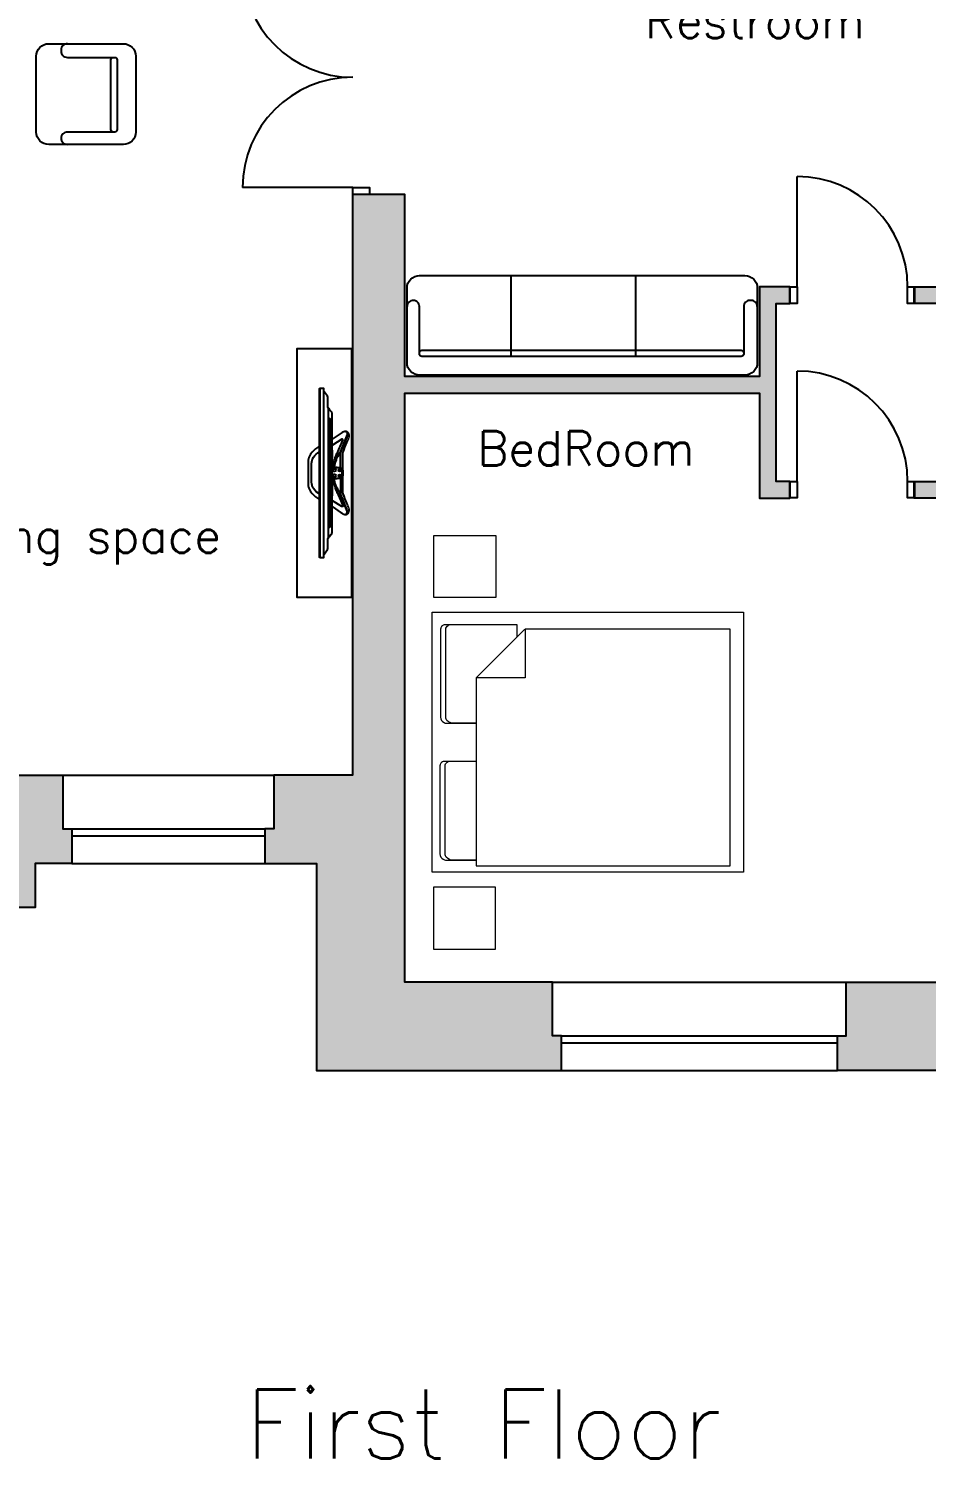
# Model space of a CAD drawing. Header units: inches. Extents: x 50528 to 135443, y 2123 to 51482.
# Drawn here: x 117201 to 123708, y 29697 to 40063 of the extents above; entities that cross this region are included whole.
import ezdxf

# ---------------------------------------------------------------- set-up
doc = ezdxf.new("R2010")
doc.units = ezdxf.units.IN
doc.header["$MEASUREMENT"] = 0
for name, color, linetype in [('furniture', 36, 'Continuous'), ('hatches', 8, 'Continuous'), ('Name', 70, 'Continuous'), ('wall', 140, 'Continuous')]:
    doc.layers.add(name, color=color, linetype=linetype)
doc.styles.get("Standard").update_dxf_attribs({"font": 'simplex8.shx', "height": 250})

# ---------------------------------------------------------------- blocks, each defined once
blk = doc.blocks.new('door4')
at = {"color": 0}
for points in [[(-900, 0), (-900, 120), (-850, 120), (-850, 0), (-900, 0)], [(-50, 0), (-50, 120), (0, 120), (0, 0), (-50, 0)], [(-50, 0), (-50, -800)]]:
    blk.add_lwpolyline(points, dxfattribs=at)
blk.add_arc((-50, 0), 800, 180, 270, dxfattribs=at)
blk = doc.blocks.new('door1')
at = {"color": 0}
for points in [[(0, 1650), (120, 1650), (120, 1700), (0, 1700), (0, 1650)], [(0, 1650), (-800, 1650)], [(0, 50), (-800, 50)], [(0, 50), (120, 50), (120, 0), (0, 0), (0, 50)]]:
    blk.add_lwpolyline(points, dxfattribs=at)
for centre, start, end in [((0, 1650), 180, 270), ((0, 50), 90, 180)]:
    blk.add_arc(centre, 800, start, end, dxfattribs=at)
blk = doc.blocks.new('*U7')
at = {"color": 0, "ltscale": 0.03}
blk.add_lwpolyline([(-275, 0), (-275, 0, -0.414214), (-365, 90), (-365, 631, -0.414214), (-275, 721), (-275, 721), (2084, 721, -0.414214), (2174, 631), (2174, 90, -0.414214), (2084, 0)], format="xyb", close=True, dxfattribs=at)
at = {"color": 0}
for points in [[(-275, 162), (-275, 496, 0.414214), (-320, 541), (-320, 541, 0.414214), (-365, 496)], [(2174, 496, 0.414214), (2129, 541), (2120, 541, 0.414214), (2075, 496), (2075, 426)], [(96, 135), (-257, 135, -0.414214), (-275, 153), (-275, 162, -0.414214), (-257, 180), (51, 180, -0.414214)], [(51, 180), (2057, 180, -0.414214), (2075, 162), (2075, 153, -0.414214), (2057, 135)], [(248, 135), (96, 135, -0.414214)]]:
    blk.add_lwpolyline(points, format="xyb", dxfattribs=at)
for points in [[(2075, 426), (2075, 153)], [(96, 135), (-257, 135)], [(2057, 135), (96, 135)]]:
    blk.add_lwpolyline(points, dxfattribs=at)
blk = doc.blocks.new('Sofa1')
at = {"color": 0, "ltscale": 0.03}
blk.add_lwpolyline([(-275, 0), (-275, 0, -0.414214), (-365, 90), (-365, 631, -0.414214), (-275, 721), (-275, 721), (275, 721, -0.414214), (365, 631), (365, 90, -0.414214), (275, 0)], format="xyb", close=True, dxfattribs=at)
at = {"color": 0}
for points in [[(-275, 162), (-275, 496, 0.414214), (-320, 541), (-320, 541, 0.414214), (-365, 496)], [(365, 496, 0.414214), (320, 541), (311, 541, 0.414214), (266, 496), (266, 426)], [(96, 135), (-257, 135, -0.414214), (-275, 153), (-275, 162, -0.414214), (-257, 180), (51, 180, -0.414214)], [(51, 180), (248, 180, -0.414214), (266, 162), (266, 153, -0.414214), (248, 135)], [(248, 135), (96, 135, -0.414214)]]:
    blk.add_lwpolyline(points, format="xyb", dxfattribs=at)
for points in [[(266, 426), (266, 153)], [(96, 135), (-257, 135)], [(248, 135), (96, 135)]]:
    blk.add_lwpolyline(points, dxfattribs=at)
blk = doc.blocks.new('tv2')
at = {"color": 0}
blk.add_lwpolyline([(0, -900), (400, -900), (400, 900), (0, 900), (0, -900)], dxfattribs=at)
blk = doc.blocks.new('TV')
at = {"layer": 'furniture', "color": 4}
for points in [[(169, 682), (189, 682, -0.414214), (191, 680), (191, 66), (191, -547, -0.414214), (189, -550), (169, -550, -0.414214), (162, -543), (162, 66), (162, 675, -0.414214)], [(242, 66), (242, 455), (240, 458, 0.150292), (235, 460), (228, 460), (228, 66), (228, -327), (235, -327, 0.150292), (240, -325), (242, -323)]]:
    blk.add_lwpolyline(points, format="xyb", close=True, dxfattribs=at)
for points in [[(167, -549), (167, 66), (167, 682)], [(226, -407), (226, 66), (226, 539)], [(228, 453), (233, 453), (233, 455), (228, 455)], [(228, 447), (233, 447), (233, 449), (228, 449)], [(228, 441), (233, 441), (233, 443), (228, 443)], [(228, 435), (233, 435), (233, 437), (228, 437)], [(228, 429), (233, 429), (233, 431), (228, 431)], [(228, 423), (233, 423), (233, 424), (228, 424)], [(228, 417), (233, 417), (233, 418), (228, 418)], [(228, 410), (233, 410), (233, 412), (228, 412)], [(228, 404), (233, 404), (233, 406), (228, 406)], [(228, 398), (233, 398), (233, 400), (228, 400)], [(228, 392), (233, 392), (233, 394), (228, 394)], [(228, 386), (233, 386), (233, 388), (228, 388)], [(228, 380), (233, 380), (233, 381), (228, 381)], [(228, 374), (233, 374), (233, 375), (228, 375)], [(228, 368), (233, 368), (233, 369), (228, 369)], [(228, 361), (233, 361), (233, 363), (228, 363)], [(228, 355), (233, 355), (233, 357), (228, 357)], [(228, 349), (233, 349), (233, 351), (228, 351)], [(228, 343), (233, 343), (233, 345), (228, 345)], [(228, 337), (233, 337), (233, 339), (228, 339)], [(228, 331), (233, 331), (233, 332), (228, 332)], [(228, 325), (233, 325), (233, 326), (228, 326)], [(228, 318), (233, 318), (233, 320), (228, 320)], [(228, 312), (233, 312), (233, 314), (228, 314)], [(228, 306), (233, 306), (233, 308), (228, 308)], [(228, 300), (233, 300), (233, 302), (228, 302)], [(228, 294), (233, 294), (233, 296), (228, 296)], [(228, 288), (233, 288), (233, 289), (228, 289)], [(228, 282), (233, 282), (233, 283), (228, 283)], [(228, 276), (233, 276), (233, 277), (228, 277)], [(228, 269), (233, 269), (233, 271), (228, 271)], [(228, 263), (233, 263), (233, 265), (228, 265)], [(228, 257), (233, 257), (233, 259), (228, 259)], [(228, 251), (233, 251), (233, 253), (228, 253)], [(228, 245), (233, 245), (233, 247), (228, 247)], [(228, 239), (233, 239), (233, 240), (228, 240)], [(228, 233), (233, 233), (233, 234), (228, 234)], [(228, 226), (233, 226), (233, 228), (228, 228)], [(228, 220), (233, 220), (233, 222), (228, 222)], [(228, 214), (233, 214), (233, 216), (228, 216)], [(228, 208), (233, 208), (233, 210), (228, 210)], [(228, 202), (233, 202), (233, 204), (228, 204)], [(228, 196), (233, 196), (233, 197), (228, 197)], [(228, 190), (233, 190), (233, 191), (228, 191)], [(228, 184), (233, 184), (233, 185), (228, 185)], [(228, 177), (233, 177), (233, 179), (228, 179)], [(228, 171), (233, 171), (233, 173), (228, 173)], [(228, 165), (233, 165), (233, 167), (228, 167)], [(228, 159), (233, 159), (233, 161), (228, 161)], [(228, 153), (233, 153), (233, 155), (228, 155)], [(228, 147), (233, 147), (233, 148), (228, 148)], [(228, 141), (233, 141), (233, 142), (228, 142)], [(228, 134), (233, 134), (233, 136), (228, 136)], [(228, 128), (233, 128), (233, 130), (228, 130)], [(228, 122), (233, 122), (233, 124), (228, 124)], [(228, 116), (233, 116), (233, 118), (228, 118)], [(228, 110), (233, 110), (233, 112), (228, 112)], [(228, 104), (233, 104), (233, 105), (228, 105)], [(228, 98), (233, 98), (233, 99), (228, 99)], [(228, 35), (233, 35), (233, 33), (228, 33)], [(228, 29), (233, 29), (233, 27), (228, 27)], [(228, 23), (233, 23), (233, 21), (228, 21)], [(228, 17), (233, 17), (233, 15), (228, 15)], [(228, 10), (233, 10), (233, 9), (228, 9)], [(228, 4), (233, 4), (233, 3), (228, 3)], [(228, -2), (233, -2), (233, -4), (228, -4)], [(228, -8), (233, -8), (233, -10), (228, -10)], [(228, -14), (233, -14), (233, -16), (228, -16)], [(228, -20), (233, -20), (233, -22), (228, -22)], [(228, -26), (233, -26), (233, -28), (228, -28)], [(228, -33), (233, -33), (233, -34), (228, -34)], [(228, -39), (233, -39), (233, -40), (228, -40)], [(228, -45), (233, -45), (233, -46), (228, -46)], [(228, -51), (233, -51), (233, -53), (228, -53)], [(228, -57), (233, -57), (233, -59), (228, -59)], [(228, -63), (233, -63), (233, -65), (228, -65)], [(228, -69), (233, -69), (233, -71), (228, -71)], [(228, -75), (233, -75), (233, -77), (228, -77)], [(228, -82), (233, -82), (233, -83), (228, -83)], [(228, -88), (233, -88), (233, -89), (228, -89)], [(228, -94), (233, -94), (233, -96), (228, -96)], [(228, -100), (233, -100), (233, -102), (228, -102)], [(228, -106), (233, -106), (233, -108), (228, -108)], [(228, -112), (233, -112), (233, -114), (228, -114)], [(228, -118), (233, -118), (233, -120), (228, -120)], [(228, -125), (233, -125), (233, -126), (228, -126)], [(228, -131), (233, -131), (233, -132), (228, -132)], [(228, -137), (233, -137), (233, -138), (228, -138)], [(228, -143), (233, -143), (233, -145), (228, -145)], [(228, -149), (233, -149), (233, -151), (228, -151)], [(228, -155), (233, -155), (233, -157), (228, -157)], [(228, -161), (233, -161), (233, -163), (228, -163)], [(228, -167), (233, -167), (233, -169), (228, -169)], [(228, -174), (233, -174), (233, -175), (228, -175)], [(228, -180), (233, -180), (233, -181), (228, -181)], [(228, -186), (233, -186), (233, -188), (228, -188)], [(228, -192), (233, -192), (233, -194), (228, -194)], [(228, -198), (233, -198), (233, -200), (228, -200)], [(228, -204), (233, -204), (233, -206), (228, -206)], [(228, -210), (233, -210), (233, -212), (228, -212)], [(228, -217), (233, -217), (233, -218), (228, -218)], [(228, -223), (233, -223), (233, -224), (228, -224)], [(228, -229), (233, -229), (233, -230), (228, -230)], [(228, -235), (233, -235), (233, -237), (228, -237)], [(228, -241), (233, -241), (233, -243), (228, -243)], [(228, -247), (233, -247), (233, -249), (228, -249)], [(228, -253), (233, -253), (233, -255), (228, -255)], [(228, -259), (233, -259), (233, -261), (228, -261)], [(228, -266), (233, -266), (233, -267), (228, -267)], [(228, -272), (233, -272), (233, -273), (228, -273)], [(228, -278), (233, -278), (233, -280), (228, -280)], [(228, -284), (233, -284), (233, -286), (228, -286)], [(228, -290), (233, -290), (233, -292), (228, -292)], [(228, -296), (233, -296), (233, -298), (228, -298)], [(228, -302), (233, -302), (233, -304), (228, -304)], [(228, -309), (233, -309), (233, -310), (228, -310)], [(228, -315), (233, -315), (233, -316), (228, -316)], [(228, -321), (233, -321), (233, -322), (228, -322)]]:
    blk.add_lwpolyline(points, dxfattribs=at)
for points in [[(191, -529), (220, -490, 0.115088), (223, -475), (223, -415, -0.051646), (223, -413, -0.123556), (238, -388, -0.014846), (247, -379, 0.185144), (254, -366), (254, 66), (254, 498, 0.185144), (247, 512, -0.014846), (238, 521, -0.123556), (223, 546, -0.051646), (223, 547), (223, 608, 0.115088), (220, 622), (191, 662)], [(254, -178), (319, -223, 0.03963), (345, -235, 0.203619), (356, -234), (367, -227, 0.157379), (375, -214, 0.050664), (376, -200, 0.091985), (375, -191, 0.010337), (360, -154, -0.012567), (333, -85, -0.087489), (331, -72), (331, 66), (331, 205, -0.087489), (333, 218, -0.012567), (360, 287, 0.010337), (375, 324, 0.091985), (376, 332, 0.050664), (375, 347, 0.157379), (367, 359), (356, 366, 0.203619), (345, 367, 0.03963), (319, 355), (254, 310)], [(354, 364), (358, 360, -0.176327), (362, 354, -0.122846), (361, 344), (313, 224, -0.043017), (308, 214, 0.007168), (291, 187, 0.035791), (276, 155, 0.053299), (263, 112), (263, 104)], [(356, 366), (360, 362, -0.176327), (365, 355, -0.124023), (364, 342), (316, 223, -0.043017), (310, 212, 0.007168), (294, 185, 0.035791), (279, 154, 0.053078), (267, 111), (266, 104)], [(162, 260), (133, 240, 0.052137), (133, 240, 0.127134), (89, 187, 0.092146), (79, 150), (79, 66), (79, -17, 0.092146), (89, -54, 0.127134), (133, -107, 0.052137), (133, -107), (162, -127)], [(162, -87, -0.12639), (118, -47, -0.149981), (104, -2), (104, 66), (104, 135, -0.149981), (118, 180, -0.12639), (162, 219)], [(256, 110), (260, 110), (263, 126, -0.030959), (274, 169, -0.025373), (284, 199, -0.003627), (291, 214, 0.002957), (330, 303, 0.075709), (331, 308, 0.421822), (329, 310, 0.125069), (324, 310), (255, 268)], [(316, 104, -0.048999), (314, 108, -0.126237), (313, 115), (313, 216)], [(256, 28), (303, 31, 0.18738), (322, 39, 0.176327), (325, 50), (325, 66), (325, 83, 0.176327), (322, 93, 0.18738), (303, 102), (256, 104)], [(267, 111), (312, 106, -0.06881), (316, 104, -0.311157), (330, 83), (330, 66), (330, 50, -0.311157), (316, 28, -0.06881), (312, 27), (267, 21)], [(256, 23), (260, 23), (263, 7, 0.030959), (274, -37, 0.025373), (284, -66, 0.003627), (291, -81, -0.002957), (330, -171, -0.075709), (331, -175, -0.421822), (329, -178, -0.125069), (324, -177), (255, -135)], [(354, -231), (358, -227, 0.176327), (362, -221, 0.122846), (361, -211), (313, -91, 0.043017), (308, -81, -0.007168), (291, -54, -0.035791), (276, -23, -0.053299), (263, 21), (263, 28)], [(356, -234), (360, -230, 0.176327), (365, -222, 0.124023), (364, -210), (316, -90, 0.043017), (310, -79, -0.007168), (294, -52, -0.035791), (279, -21, -0.053078), (267, 21), (266, 29)], [(316, 28, 0.048999), (314, 25, 0.126237), (313, 18), (313, -83)]]:
    blk.add_lwpolyline(points, format="xyb", dxfattribs=at)
for centre, radius in [((270, 86), 9.83), ((270, 47), 9.83), ((308, 86), 8.15), ((308, 47), 8.15)]:
    blk.add_circle(centre, radius, dxfattribs=at)
for centre, start, end in [((-8913, 83), 359.8929, 1.4168), ((-8913, 49), 358.5832, 0.1071)]:
    blk.add_arc(centre, 9169, start, end, dxfattribs=at)
at = {"layer": 'furniture', "color": 4, "rotation": 180}
blk.add_blockref('tv2', (397, 66), dxfattribs=at)

msp = doc.modelspace()

# ---------------------------------------------------------------- hatches: boundary and pattern name
at = {"layer": 'hatches'}
h = msp.add_hatch(color=256, dxfattribs=at)
h.paths.add_polyline_path([(124814, 47116), (122654, 47116), (122654, 45410), (121810, 45410), (121810, 45160), (121875, 45160), (121875, 44770), (122979, 44770), (122979, 44370), (123294, 44370), (123294, 46476), (124749, 46476), (124749, 46866), (124814, 46866), (124814, 47116)])
h.paths.add_polyline_path([(125879, 46476), (125879, 46866), (125814, 46866), (125814, 47116), (126844, 47116), (126844, 46866), (126779, 46866), (126779, 46476)])
h.paths.add_polyline_path([(127909, 46476), (127909, 46866), (127844, 46866), (127844, 47116), (130069, 47116), (130069, 45016), (129809, 45016), (129809, 45166), (129429, 45166), (129429, 46476)])
h.paths.add_polyline_path([(123294, 43470), (123294, 41955), (129809, 41955), (129809, 42210), (130069, 42210), (130069, 41315), (129189, 41315), (129189, 40965), (128809, 40965), (128809, 41570), (127079, 41570), (127079, 40750), (126879, 40750), (126879, 40830), (126449, 40830), (126449, 41570), (124559, 41570), (124559, 41570), (124179, 41570), (124179, 41570), (122979, 41570), (122979, 43470)])
h.paths.add_polyline_path([(123619, 38070), (123619, 38190), (124199, 38190), (124199, 38790), (124319, 38790), (124319, 38190), (126449, 38190), (126449, 39200), (126879, 39200), (126879, 39280), (127079, 39280), (127079, 38710), (128809, 38710), (128809, 39110), (129189, 39110), (129189, 38070), (128289, 38070), (128289, 34010), (127284, 34010), (127284, 34140), (126933, 34140), (126933, 34330), (126998, 34330), (126998, 34650), (127649, 34650), (127649, 36660), (125609, 36660), (125609, 36780), (125709, 36778), (125709, 36878), (125829, 36878), (125829, 36778), (127649, 36780), (127649, 38070), (125829, 38068), (125829, 37678), (125709, 37678), (125709, 38068), (124199, 38070)])
h.paths.add_polyline_path([(125883, 34010), (124838, 34010), (124838, 32510), (123063, 32510), (123063, 32760), (123128, 32760), (123128, 33150), (124199, 33150), (124199, 36659), (123619, 36659), (123619, 36779), (124709, 36779), (124709, 36660), (124579, 36660), (124579, 34650), (126168, 34650), (126168, 34330), (126233, 34330), (126233, 34140), (125883, 34140)])
h.paths.add_polyline_path([(119549, 38860), (119549, 34650), (118979, 34650), (118979, 34260), (118914, 34260), (118914, 34010), (119289, 34010), (119289, 32510), (121064, 32510), (121064, 32760), (120999, 32760), (120999, 33150), (119929, 33150), (119929, 37420), (122499, 37420), (122499, 36659), (122719, 36659), (122719, 36779), (122619, 36779), (122619, 38070), (122719, 38070), (122719, 38190), (122499, 38190), (122499, 37540), (119929, 37540), (119929, 38860)])
h.paths.add_polyline_path([(116349, 33690), (116349, 34010), (116083, 34010), (116083, 34260), (116148, 34260), (116148, 34650), (116268, 34650), (117449, 34650), (117449, 34260), (117514, 34260), (117514, 34010), (117249, 34010), (117249, 33690)])
h.paths.add_polyline_path([(114684, 34010), (113409, 34010), (113409, 35185), (113659, 35185), (113659, 35120), (114049, 35120), (114049, 34650), (114619, 34650), (114619, 34260), (114684, 34260)])
h.paths.add_polyline_path([(112524, 37750), (114049, 37750), (114049, 36650), (113659, 36650), (113659, 36585), (113409, 36585), (113409, 37110), (112459, 37110), (112459, 37360), (112524, 37360), (112524, 37750)])
h.paths.add_polyline_path([(110459, 39110), (110459, 40310), (110709, 40310), (110709, 40245), (111099, 40245), (111099, 39175), (110709, 39175), (110709, 39110)])
h.paths.add_polyline_path([(112524, 41670), (112524, 42060), (112459, 42060), (112459, 42309), (113409, 42308), (113409, 42835), (113659, 42835), (113659, 42770), (114049, 42770), (114049, 41670)])
h.paths.add_polyline_path([(114049, 44300), (113659, 44300), (113659, 44235), (113409, 44235), (113409, 45410), (114699, 45410), (114699, 45160), (114634, 45160), (114634, 44770), (114049, 44770)])
h.paths.add_polyline_path([(116098, 45410), (117499, 45410), (117499, 45160), (117434, 45160), (117434, 44770), (116163, 44770), (116163, 45160), (116098, 45160)])
h.paths.add_polyline_path([(118899, 45410), (120810, 45410), (120810, 45160), (120745, 45160), (120745, 44770), (120189, 44770), (120189, 41580), (119930, 41580), (119930, 40560), (119550, 40560), (119550, 41670), (118877, 41670), (118877, 41770), (119550, 41770), (119549, 44770), (118964, 44770), (118964, 45160), (118899, 45160), (118899, 45410)])
h.paths.add_polyline_path([(121244, 47115), (120724, 47115), (120724, 46735), (121244, 46735)])
h.paths.add_polyline_path([(117614, 47116), (117094, 47116), (117094, 46736), (117614, 46736)])
edge = h.paths.add_edge_path()
edge.add_line((117094, 47116), (122654, 47116))

# ---------------------------------------------------------------- linework, layer by layer
at = {"layer": 'furniture', "color": 4}
for p, q in [((120697, 38270, 0), (120697, 37688, 0)), ((121601, 38269, 0), (121601, 37687, 0))]:
    msp.add_line(p, q, dxfattribs=at)
at = {"layer": 'furniture', "color": 4, "linetype": 'Continuous', "lineweight": 15, "ltscale": 0.13, "elevation": 0}
for points in [[(120138, 36388), (120588, 36388), (120588, 35939), (120138, 35939)], [(120135, 33388), (120585, 33388), (120585, 33837), (120135, 33837)]]:
    msp.add_lwpolyline(points, close=True, dxfattribs=at)
at = {"layer": 'furniture', "color": 4, "linetype": 'Continuous', "lineweight": 15, "ltscale": 0.2, "elevation": 0}
msp.add_lwpolyline([(120127, 35832), (122383, 35832), (122383, 33948), (120127, 33948)], close=True, dxfattribs=at)
for points in [[(120743, 35660), (120743, 35653), (120743, 35741), (120214, 35741), (120212, 35741), (120205, 35738), (120200, 35733), (120194, 35727), (120192, 35723), (120190, 35719), (120188, 35715), (120187, 35709), (120186, 35706), (120186, 35070), (120190, 35058), (120195, 35047), (120202, 35039), (120212, 35033), (120221, 35028), (120228, 35026), (120445, 35026), (120267, 35026), (120256, 35031), (120244, 35036), (120233, 35047), (120228, 35056), (120226, 35064), (120226, 35070), (120226, 35708), (120226, 35717), (120230, 35724), (120235, 35731), (120241, 35736), (120248, 35740), (120249, 35741)], [(120445, 35355), (120445, 33992), (122287, 33992), (122287, 35709), (120800, 35709), (120800, 35355), (120445, 35355), (120799, 35709)], [(120444, 34749), (120444, 34749), (120444, 34749), (120209, 34749), (120207, 34749), (120200, 34746), (120195, 34742), (120189, 34736), (120187, 34732), (120185, 34728), (120183, 34724), (120182, 34718), (120181, 34715), (120181, 34079), (120185, 34067), (120190, 34056), (120197, 34048), (120207, 34042), (120216, 34037), (120223, 34035), (120440, 34035), (120262, 34035), (120251, 34039), (120239, 34045), (120228, 34056), (120223, 34065), (120221, 34073), (120221, 34079), (120221, 34717), (120221, 34726), (120224, 34733), (120230, 34739), (120236, 34745), (120243, 34749), (120244, 34749)]]:
    msp.add_lwpolyline(points, dxfattribs=at)
at = {"layer": 'wall'}
for p, q in [((120999, 33150, 0), (123128, 33150, 0)), ((121064, 32510, 0), (123063, 32510, 0))]:
    msp.add_line(p, q, dxfattribs=at)
at = {"layer": 'wall', "elevation": 0}
for points in [[(119549, 38860), (119549, 34650), (118979, 34650), (118979, 34260), (118914, 34260), (118914, 34010), (119289, 34010), (119289, 32510), (121064, 32510), (121064, 32760), (120999, 32760), (120999, 33150), (119929, 33150), (119929, 37420), (122499, 37420), (122499, 36659), (122719, 36659), (122719, 36779), (122619, 36779), (122619, 38070), (122719, 38070), (122719, 38190), (122499, 38190), (122499, 37540), (119929, 37540), (119929, 38860), (119549, 38860)], [(125883, 34010), (124838, 34010), (124838, 32510), (123063, 32510), (123063, 32760), (123128, 32760), (123128, 33150), (124199, 33150), (124199, 36659), (123619, 36659), (123619, 36779), (124709, 36779), (124709, 36660), (124579, 36660), (124579, 34650), (126168, 34650), (126168, 34330), (126233, 34330), (126233, 34140), (125883, 34140)], [(116349, 33690), (116349, 34010), (116083, 34010), (116083, 34260), (116148, 34260), (116148, 34650), (116268, 34650), (117449, 34650), (117449, 34260), (117514, 34260), (117514, 34010), (117249, 34010), (117249, 33690), (116349, 33690)]]:
    msp.add_lwpolyline(points, close=True, dxfattribs=at)
for points in [[(124199, 38070), (123619, 38070), (123619, 38190), (124199, 38190)], [(117449, 34650), (118979, 34650)], [(117514, 34260), (118914, 34260)], [(117514, 34210), (118914, 34210)], [(117514, 34010), (118914, 34010)], [(121064, 32760), (123063, 32760)], [(121064, 32710), (123063, 32710)]]:
    msp.add_lwpolyline(points, dxfattribs=at)

# ---------------------------------------------------------------- block references
at = {"layer": 'furniture', "color": 40, "true_color": 0xf8d731}
msp.add_blockref('door1', (119551, 38860, 0), dxfattribs=at)
at = {"layer": 'furniture', "color": 4, "rotation": 89.99999999999999}
msp.add_blockref('Sofa1', (117978, 39588, 0), dxfattribs=at)
at = {"layer": 'furniture', "color": 40, "true_color": 0xf8d731, "rotation": 180}
for p in [(122722, 38190, 3), (122722, 36780, 0)]:
    msp.add_blockref('door4', p, dxfattribs=at)
at = {"layer": 'furniture', "color": 4}
msp.add_blockref('*U7', (120309, 37551, 0), dxfattribs=at)
at = {"layer": 'furniture', "color": 251, "true_color": 0x636466}
msp.add_blockref('TV', (119148, 36775, 0), dxfattribs=at)

# ---------------------------------------------------------------- texts
at = {"layer": 'Name', "color": 32, "linetype": 'Continuous', "lineweight": 15, "ltscale": 0.13, "true_color": 0xcd6928}
msp.add_text('First Floor', height=500, dxfattribs=at).set_placement((118772, 29697, 50))
at = {"layer": 'Name', "char_height": 250, "attachment_point": 1}
for s, insert, width in [('Restroom', (121668, 40244, 0), 3773.31), ('BedRoom', (120454, 37144, 0), 1624.74), ('Drowsing space ', (115970, 36511, 0), 2646.27)]:
    msp.add_mtext(s, dxfattribs=dict(at, insert=insert, width=width))

doc.saveas('drawing.dxf')
